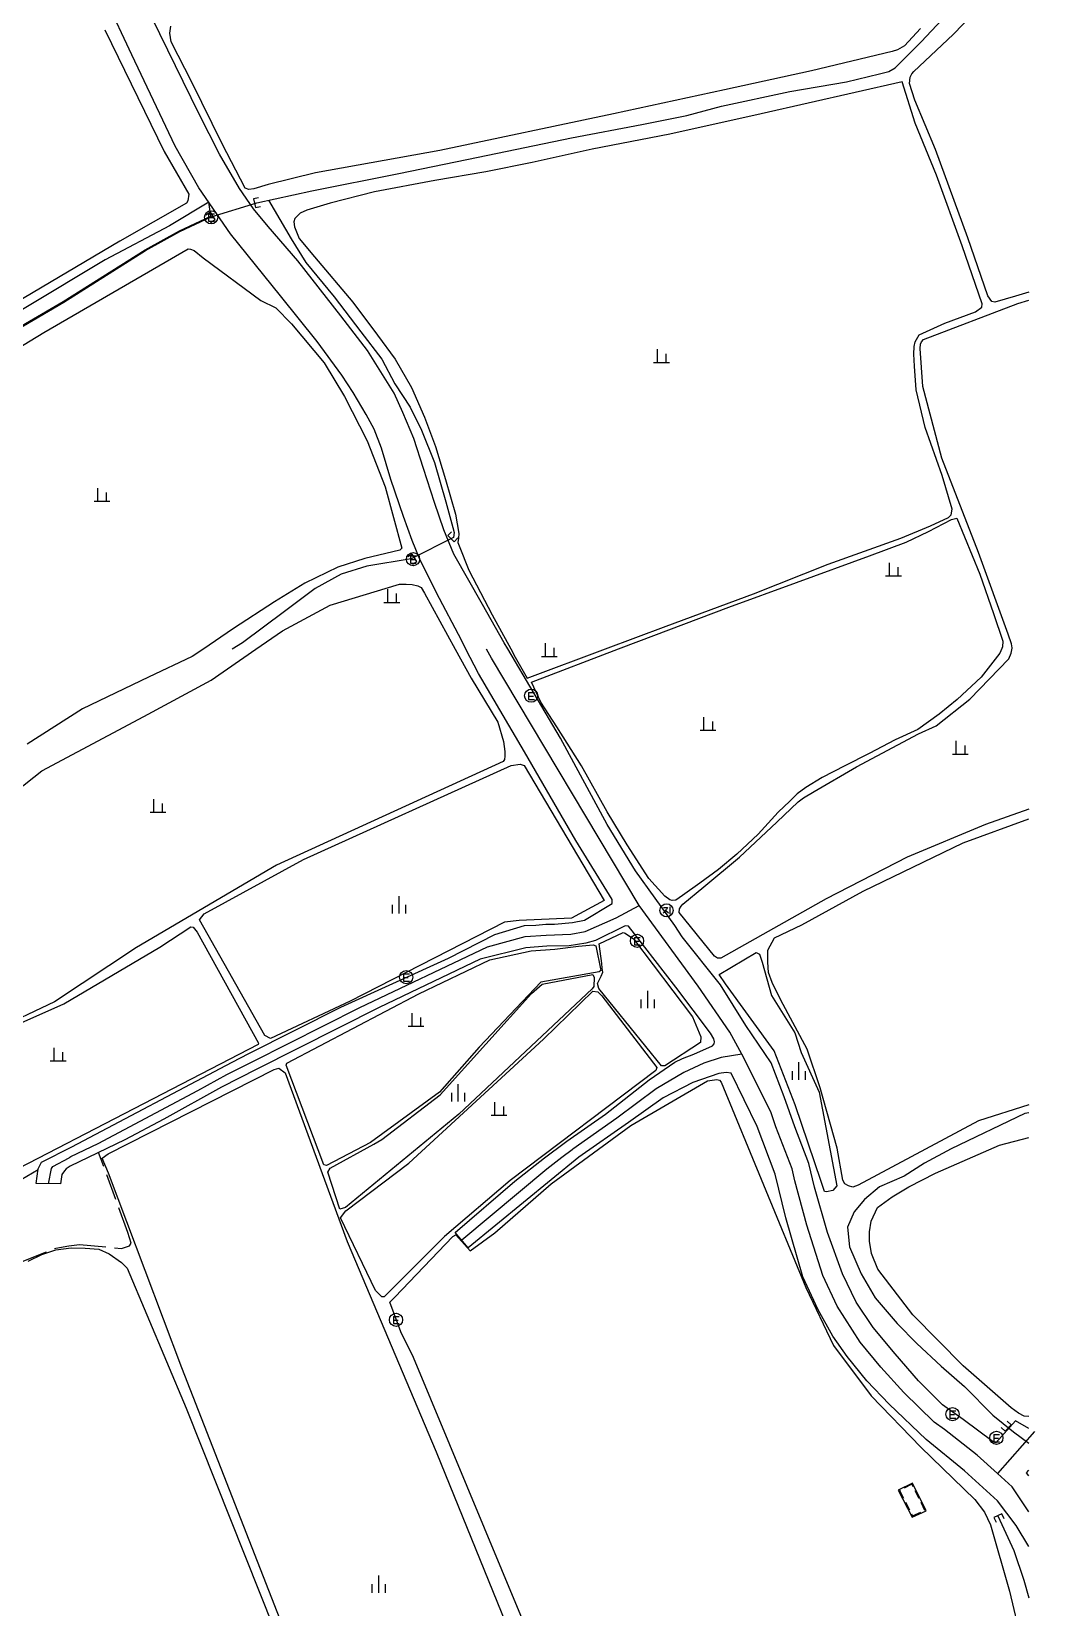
# Model space of a CAD drawing. Header units: millimetres. Extents: x 209513 to 211421, y 268482 to 269727.
# Drawn here: x 211306.3 to 211420.7, y 269090.7 to 269270.3 of the extents above; entities that cross this region are included whole.
import ezdxf

# ---------------------------------------------------------------- set-up
doc = ezdxf.new("R2010")
doc.units = ezdxf.units.MM
doc.header["$MEASUREMENT"] = 0
doc.linetypes.add('AAA005', pattern=[4, 3, -1])
doc.linetypes.add('AAA007', pattern=[1.5, 1, -0.5])
for name, color, linetype in [('현황', 8, 'CONTINUOUS'), ('현황-height', 8, 'CONTINUOUS'), ('현황1', 8, 'CONTINUOUS')]:
    doc.layers.add(name, color=color, linetype=linetype)

# ---------------------------------------------------------------- blocks, each defined once
blk = doc.blocks.new('DAA001')
at = {"layer": '현황-height'}
for points in [[(-0.493063, 1.00641), (-0.493063, -0.49359)], [(0.506937, 0.50641), (0.506937, -0.49359)], [(-0.8930629999999999, -0.49359), (0.9069370000000001, -0.49359)]]:
    blk.add_lwpolyline(points, dxfattribs=at)
blk = doc.blocks.new('AZ0202')
at = {"layer": '현황-height'}
for points in [[(-0.2950207600387502, 0.3782051360497327), (0.3696551049048793, 0.3782051360497327)], [(-0.2950207600387502, 0.3782051360497327), (-0.2950207600387502, -0.4423076852153125)], [(-0.2950207600387502, -0.03205127458278945), (0.2414015240673919, -0.03205127458278945)], [(-0.2950207600387502, -0.4423076852153125), (0.3696551049048793, -0.4423076852153125)]]:
    blk.add_lwpolyline(points, dxfattribs=at)
blk.add_circle((0, 0), 0.75, dxfattribs=at)
blk = doc.blocks.new('AZ0205')
at = {"layer": '현황-height'}
for points in [[(-0.3620436270226994, 0.3266126150978881), (0.1192544173708265, 0.3266126150978881), (-0.02058218643538545, 0.0795529385372582)], [(0.3859195489192286, 0.4013806792454648), (0.3859195489192286, -0.44057271507622)], [(-0.08905222497003429, -0.01664882517525523), (0.223318854777383, -0.2715318771279707)]]:
    blk.add_lwpolyline(points, dxfattribs=at)
blk.add_circle((0, 0), 0.75, dxfattribs=at)
blk.add_arc((-0.9217569057668102, 0.6484822688088547), 1.065737518156023, 300.6592712674862, 327.7349762289719, dxfattribs=at)
blk = doc.blocks.new('DAA002')
at = {"layer": '현황-height'}
for points in [[(-0.75, 0), (-0.75, -1)], [(0, 1), (0, -1)], [(0.75, 0), (0.75, -1)]]:
    blk.add_lwpolyline(points, dxfattribs=at)

msp = doc.modelspace()

# ---------------------------------------------------------------- linework, layer by layer
at = {"layer": '현황', "linetype": 'Continuous'}
for points in [[(211420.0186143329, 269240.6337868146), (211418.50260674, 269240.161401951), (211416.125588771, 269239.463418171), (211415.777588105, 269239.565421226), (211415.355592077, 269240.184426592), (211413.074645327, 269246.822466746), (211409.359724914, 269256.869530071), (211407.0117683, 269262.48956791), (211406.410783905, 269264.391579215), (211406.484791175, 269265.107581073), (211406.659795786, 269265.500581013), (211406.915799728, 269265.785579937), (211411.380861119, 269270.002558421), (211415.857926835, 269274.677538038), (211418.63296613, 269277.433524763), (211419.846980775, 269278.376518047), (211420.0186143329, 269278.4697854535)], [(211295.981937813, 269231.281320048), (211310.00108689, 269239.485246042), (211319.32818977, 269245.361197505), (211323.249229911, 269247.532175611), (211326.817263237, 269249.19215429), (211332.031303716, 269250.800119673), (211338.305346732, 269252.170075596), (211348.203412698, 269254.153005087), (211357.247473284, 269256.008940556), (211367.875544527, 269258.211864458), (211375.901596774, 269259.727806204), (211381.037630674, 269260.750769012), (211384.994659416, 269261.810741278), (211392.778712032, 269263.501685135), (211399.242752478, 269264.578637212), (211402.977778956, 269265.524610588), (211404.06278654, 269265.788602804), (211404.779793761, 269266.191598444), (211407.728835866, 269269.134584846), (211414.796941559, 269276.710553431)], [(211355.8513915236, 269199.9421417647), (211355.344921156, 269200.934744595), (211352.485960716, 269206.352786898), (211350.576990203, 269210.274816462), (211349.738006278, 269212.311830706), (211348.738028322, 269215.029848848), (211347.299063342, 269219.270876319), (211346.223093411, 269222.830898441), (211345.39011108, 269225.018913388), (211344.479123142, 269226.676926885), (211343.000140772, 269229.168948067), (211341.705154395, 269231.165965936), (211338.894178895, 269234.983002805), (211334.70421076, 269240.189056152), (211329.03125454, 269247.276129098), (211325.423289752, 269252.50617877), (211322.696324623, 269257.27621986), (211317.78140568, 269267.66930187), (211314.862203901, 269273.931421339)], [(211314.677419783, 269270.510338604), (211321.444312496, 269256.647227223), (211324.28327719, 269251.782184826), (211324.156269148, 269251.036182784), (211323.988265518, 269250.751182945), (211316.406186641, 269246.423224838), (211304.485059448, 269239.351288506), (211297.525984776, 269235.21032499), (211295.258960543, 269233.875336836), (211291.975004493, 269239.770387904), (211289.210039085, 269244.484430053), (211286.504071472, 269248.943470829), (211284.178095798, 269252.422504477), (211283.388102364, 269253.43551519), (211284.080115024, 269254.365513812), (211284.702138524, 269256.398517831), (211284.715148886, 269257.415522203), (211284.371163532, 269259.019531997), (211283.362178913, 269261.000548768), (211282.257189356, 269262.537564373), (211279.573211244, 269265.922600844), (211278.273221458, 269267.521618382), (211276.017236285, 269270.007647604), (211275.009243101, 269271.135660767)], [(211360.6300901425, 269199.9482843232), (211360.222442007, 269200.637206935), (211357.722973175, 269205.036742426), (211354.462013784, 269210.758788928), (211353.338035671, 269213.52680809), (211352.255061096, 269216.630828283), (211351.032093759, 269220.532852686), (211349.932122241, 269223.948874338), (211348.662145202, 269226.885895499), (211347.662162474, 269229.114911878), (211344.622196138, 269233.977954395), (211341.588220708, 269237.909993429), (211336.677259672, 269244.17405662), (211333.29428279, 269248.101098883), (211331.644295041, 269250.111119955), (211330.054310878, 269252.450141932), (211327.769339071, 269256.352175813), (211325.394374028, 269260.967213459), (211320.093458269, 269271.860300557)], [(211407.668850458, 269270.672590571), (211405.828822882, 269268.699598628), (211405.026814784, 269268.245603514), (211404.446810244, 269268.053607512), (211395.245746174, 269265.837673615), (211385.307679243, 269263.694745545), (211372.659593616, 269260.945836515), (211352.869460298, 269256.763978197), (211338.69336887, 269254.217080646), (211333.314330447, 269252.883117899), (211331.679318087, 269252.410128927), (211331.117314699, 269252.334133063), (211330.703314304, 269252.48913696), (211328.04935224, 269257.542178412), (211324.595406141, 269264.557234474), (211322.264441319, 269269.161271995), (211322.114450542, 269270.154277271), (211322.219458929, 269270.945279669)], [(211371.7723948945, 269199.9626066864), (211378.663050622, 269202.547575824), (211388.615135008, 269206.235514304), (211397.122209012, 269209.603462002), (211405.411277782, 269212.561409485), (211408.811307818, 269213.969388493), (211410.868327248, 269214.953376203), (211411.175331384, 269215.228374798), (211411.262338077, 269215.878376335), (211410.120369757, 269219.728398083), (211408.209413499, 269225.204431339), (211407.16445, 269229.496454026), (211406.963475041, 269232.185464766), (211406.916487885, 269233.536469746), (211406.931496523, 269234.422472657), (211407.052502329, 269234.963473565), (211407.523512185, 269235.751472596), (211410.427538826, 269237.083454548), (211413.918567863, 269238.378431737), (211414.673576541, 269238.90742763), (211414.700580437, 269239.298428732), (211412.430633419, 269245.902468705), (211409.470697366, 269253.964519324), (211407.050743301, 269259.885558706), (211405.588781894, 269264.577586429), (211389.508672122, 269260.960702235), (211379.108601138, 269258.64677673), (211370.224542825, 269256.921840995), (211363.410495892, 269255.381889301), (211358.101460823, 269254.339927422), (211352.305423763, 269253.330969435), (211345.420378985, 269252.062018946), (211340.386342427, 269250.754053555), (211337.69932182, 269249.947071551), (211336.94931512, 269249.627076191), (211336.345306056, 269249.000078454), (211336.253301948, 269248.630077703), (211336.317296786, 269248.080075008), (211336.827285761, 269246.729065615), (211338.581273472, 269244.660043623), (211342.952242688, 269239.475988964), (211345.781218711, 269235.701952144), (211347.796201477, 269232.992925941), (211349.660178321, 269229.753898939), (211351.117151883, 269226.374874623), (211352.401124962, 269223.026851834), (211353.507093224, 269219.274828919), (211354.661059732, 269215.317804919), (211355.058039972, 269213.120793475), (211354.992034308, 269212.578791896), (211354.946029398, 269212.103790426), (211355.06202612, 269211.714788053), (211356.167004157, 269208.945769088), (211358.834966688, 269203.82972947), (211360.9568378963, 269199.948704326)], [(211250.248389188, 269200.883150599), (211251.79947588, 269200.018035945), (211258.293128929, 269205.039451514), (211266.337803989, 269211.311085512), (211272.331686294, 269216.058907478), (211276.274984855, 269219.16466134), (211279.979588089, 269221.768849603), (211286.06204451, 269225.545924602), (211295.931280444, 269231.367540812), (211309.949167501, 269239.570727807), (211319.277278392, 269245.447314258), (211323.20386359, 269247.621362333), (211326.78127, 269249.285701952), (211326.557687666, 269250.861773118)], [(211326.557687666, 269250.861773118), (211322.048230881, 269248.194187772), (211314.737157416, 269244.289229077), (211305.705060485, 269238.880276997), (211296.972965764, 269233.585322294), (211292.437917724, 269230.963346082), (211286.56685493, 269227.522376389), (211281.69080333, 269224.730401602), (211278.271765429, 269222.609418426), (211275.56173256, 269220.65343045), (211272.53369502, 269218.393443444), (211268.52164285, 269215.167459444), (211263.761581002, 269211.357478238), (211255.649474388, 269204.776509186), (211250.248389188, 269200.883150599)], [(211333.361639841, 269251.090602337), (211335.94028113, 269246.683072404), (211337.619262275, 269243.9890485), (211340.81523872, 269240.095008079), (211343.881213718, 269236.1079685), (211346.279194193, 269232.985937669), (211347.745173417, 269230.180915388), (211349.514155352, 269227.500891326), (211350.775135753, 269224.907871579), (211352.26210643, 269221.217845921), (211353.5640682, 269216.711818625), (211354.357043373, 269213.808801435), (211354.499038433, 269213.23879817), (211354.423032403, 269212.664796542), (211349.612485159, 269210.237323613), (211344.572452346, 269209.387358409), (211341.642429128, 269208.477376968), (211338.682398599, 269206.847392854), (211335.182355567, 269204.22740877), (211330.372296427, 269200.637430447), (211329.2241356917, 269199.9079149832)], [(211255.4693815898, 269199.8131103261), (211262.662016048, 269205.517959833), (211276.132192256, 269216.417907152), (211281.222251669, 269219.857883622), (211307.722541186, 269236.007749159), (211324.172714545, 269245.557660286), (211324.452715665, 269245.537658006), (211324.862715898, 269245.367654096), (211325.912712463, 269244.527642437), (211332.492695112, 269239.667571322), (211334.182694655, 269238.817554735), (211335.952685244, 269237.027533799), (211339.702658863, 269232.577487008), (211342.022631732, 269228.727453874), (211344.592594075, 269223.687414297), (211346.642551939, 269218.43737808), (211348.552491898, 269211.437336297), (211348.332488464, 269211.19733703), (211344.312459903, 269210.277363864), (211341.232434876, 269209.257383142), (211337.492398782, 269207.447404209), (211334.022360764, 269205.317421854), (211329.362307937, 269202.287444678), (211325.8718887785, 269199.9036059915)], [(211418.1134912935, 269200.0221737179), (211418.122718916, 269200.066771525), (211418.032722907, 269200.52677373), (211417.662731691, 269201.626780163), (211414.282804891, 269210.926836724), (211410.112888734, 269221.696904816), (211407.912957152, 269229.866949512), (211407.632997676, 269234.196966444), (211407.683002651, 269234.686967725), (211407.793005781, 269234.956967794), (211407.993009147, 269235.206967094), (211418.743099939, 269239.336897335), (211420.0186143329, 269239.7162137168)], [(211373.2474308001, 269199.9645027035), (211375.541018759, 269200.845593001), (211385.802106479, 269204.71053002), (211393.544171646, 269207.542481784), (211401.852241254, 269210.566429576), (211406.018276622, 269212.138403435), (211408.569300385, 269213.321388125), (211411.180326542, 269214.724373056), (211411.815331055, 269214.874368737), (211414.413281723, 269208.45832745), (211415.99924626, 269203.980300501), (211417.03522097, 269200.831282211), (211417.015214842, 269200.205280274), (211416.9414658069, 269200.0206671916)], [(211331.9117819034, 269199.9113696944), (211334.942332331, 269202.007401703), (211340.372387756, 269204.927372524), (211348.282449846, 269207.317322319), (211349.042453827, 269207.347316703), (211349.73245678, 269207.307311343), (211350.362458355, 269207.157306013), (211350.752458272, 269206.957302297), (211351.112453796, 269206.327297147), (211354.6254051717, 269199.940565877)], [(211354.6254051717, 269199.940565877), (211356.442379592, 269196.637210349), (211359.482337705, 269191.597153387), (211360.152316219, 269189.397133431), (211360.282304024, 269188.257124721), (211360.282297949, 269187.717121058), (211360.242293586, 269187.347118849), (211360.082290331, 269187.127118562), (211334.242031165, 269175.317233933), (211318.30184759, 269165.937292155), (211308.961732044, 269159.73732206), (211302.041661332, 269156.467353186)], [(211302.521953045, 269182.137518858), (211307.522021533, 269186.047507004), (211319.14214802, 269192.237460677), (211326.802232041, 269196.377430789), (211331.9117819034, 269199.9113696944)], [(211325.8718887785, 269199.9036059915), (211324.662252015, 269199.077464837), (211319.682201241, 269196.72748649), (211312.132123947, 269193.137519284), (211305.832047549, 269189.087539815)], [(211420.0186143329, 269097.6483757094), (211418.551597567, 269100.046071463), (211416.441618546, 269102.836107367), (211412.671638797, 269106.286160751), (211408.301657349, 269109.846219481), (211404.09168175, 269113.856279985), (211401.541699472, 269116.546318383), (211399.301719285, 269119.286354681), (211397.681737639, 269121.626383384), (211395.99176285, 269124.606417017), (211394.2517967, 269128.376456446), (211392.331863174, 269135.126517738), (211391.111913075, 269140.09656133), (211389.041963875, 269145.516614489), (211386.082017637, 269151.586678841), (211385.52201602, 269151.686683806), (211384.692010608, 269151.566689325), (211381.711984219, 269150.516704905), (211378.321948168, 269148.786718988), (211374.391897434, 269145.986729937), (211368.731825058, 269142.016746255), (211356.11164722, 269131.706773295), (211354.631659438, 269133.4367964), (211361.431758701, 269139.296783806), (211364.801563841, 269141.930643826), (211367.189507744, 269143.726709725), (211367.342026894, 269143.851310404), (211371.749577251, 269146.942772696), (211376.722925427, 269150.839589255), (211379.662247301, 269152.838765468), (211380.52644749, 269153.279778889), (211381.844508161, 269153.744185006), (211383.971133647, 269154.729584528), (211384.164504966, 269154.940476501), (211384.18208582, 269155.186518054), (211384.111774033, 269155.502859761), (211383.712057319, 269156.146728226), (211379.762097035, 269161.39679429), (211375.052142389, 269167.476871663), (211374.382148786, 269168.336882619), (211374.002147715, 269168.406885981), (211370.602112196, 269166.726900328), (211369.532103367, 269166.406906273), (211367.632090929, 269166.126918795), (211365.072077735, 269166.066937829), (211362.672063973, 269165.886954835), (211357.462023982, 269164.596985669), (211345.951905556, 269159.077035952), (211332.00175814, 269152.047095166), (211327.983544299, 269149.989654123), (211321.405412198, 269146.35904625), (211316.960954939, 269144.00733866), (211310.740455616, 269141.002798444), (211310.51174484, 269140.855811226), (211310.299368776, 269140.676156666), (211310.103329608, 269140.480172874), (211309.799096031, 269140.028943223), (211309.651501568, 269138.987179461), (211306.861488127, 269139.007201022), (211307.101508237, 269140.687210285), (211307.461518792, 269141.467212678), (211310.925098163, 269143.189443509), (211329.209617679, 269152.864378957), (211331.095970788, 269153.830247014), (211341.577366553, 269159.112168508), (211353.884028555, 269164.692120502), (211359.162063808, 269167.39699173), (211362.512091885, 269168.436973364), (211363.820086766, 269168.480083732), (211364.949248239, 269168.564762742), (211365.94887139, 269168.588184317), (211368.012122487, 269168.766933882), (211369.372132285, 269169.046925472), (211372.522169055, 269170.94691454), (211372.502174016, 269171.396917761), (211368.392229424, 269178.106994596), (211362.532314784, 269188.237107659), (211357.272389491, 269197.157207651), (211355.8513915236, 269199.9421417647)], [(211420.0186143329, 269111.1105351186), (211418.48173124, 269111.976155156), (211416.251691874, 269109.44615487), (211415.931691651, 269109.566158193), (211412.511703515, 269112.116202516), (211410.161710859, 269113.79623244), (211407.431728143, 269116.526272565), (211404.781749871, 269119.616314517), (211402.271771162, 269122.606354641), (211400.341793957, 269125.476389406), (211398.781822726, 269128.716423835), (211397.071867515, 269133.446469671), (211395.600920105, 269138.588199457), (211394.937367243, 269141.291494191), (211393.340286433, 269145.473366259), (211392.142016941, 269148.886613941), (211390.652053495, 269152.786652173), (211387.772086964, 269157.016703237), (211384.87212495, 269161.656757187), (211380.492165161, 269167.136828042), (211379.658231704, 269168.436772272), (211375.192381908, 269174.663045687), (211371.960303472, 269179.939880136), (211366.642783289, 269189.786873279), (211360.6300901425, 269199.9482843232)], [(211360.9568378963, 269199.948704326), (211361.460930967, 269199.026688949), (211362.831910447, 269196.60866226), (211371.7723948945, 269199.9626066864)], [(211416.9414658069, 269200.0206671916), (211416.715205319, 269199.454278139), (211414.573164421, 269196.74427532), (211411.857122281, 269194.173277813), (211409.786093389, 269192.501281749), (211407.364062261, 269190.783288023), (211404.761036084, 269189.584299282), (211401.80600437, 269188.046310865), (211399.023974749, 269186.619321939), (211396.474947591, 269185.310332099), (211394.602925634, 269184.170338343), (211393.623912735, 269183.448340746), (211392.758898958, 269182.598341412), (211391.440878274, 269181.331342631), (211389.156839212, 269178.8493428), (211386.736801606, 269176.556345331), (211384.644771649, 269174.801349108), (211382.501743759, 269173.252354706), (211380.524718138, 269171.833359957), (211379.792708635, 269171.306361896), (211379.371706126, 269171.266364813), (211379.101705606, 269171.337367344), (211378.532707682, 269171.769374613), (211376.699721367, 269173.782402262), (211374.247752648, 269177.628447083), (211371.948783871, 269181.402490199), (211369.010828125, 269186.611547846), (211366.201864646, 269191.076599368), (211364.402887349, 269193.874631902), (211363.316907647, 269196.149655505), (211373.2474308001, 269199.9645027035)], [(211420.0186143329, 269181.690318405), (211415.082478301, 269179.956654661), (211406.152392761, 269176.226696237), (211396.922294047, 269171.456733121), (211384.892159234, 269164.696777896), (211384.54215775, 269164.716780693), (211384.192158512, 269164.936784861), (211380.172194863, 269169.916849507), (211380.182199409, 269170.316852169), (211380.372204049, 269170.646852988), (211380.572207391, 269170.85685291), (211382.962241224, 269172.826848302), (211387.032299235, 269176.216840766), (211391.292364906, 269180.206836012), (211393.732402905, 269182.526833577), (211394.31241091, 269182.986832375), (211395.532424849, 269183.696828071), (211400.372480294, 269186.526811145), (211407.452557115, 269190.286783914), (211409.462577263, 269191.206775191), (211413.272629678, 269194.216767494), (211417.742703393, 269198.836766141), (211418.002711964, 269199.486768725), (211418.1134912935, 269200.0221737179)], [(211420.0186143329, 269147.9960926799), (211414.272094478, 269146.146425565), (211400.561944972, 269138.816479914), (211399.941939688, 269138.616483294), (211399.471938847, 269138.746487804), (211399.021939452, 269138.99649299), (211398.811942809, 269139.386497297), (211398.151980604, 269143.036527567), (211396.222048599, 269149.926589899), (211394.752091096, 269154.346631611), (211391.732139163, 269159.936693146), (211390.752156745, 269161.926714301), (211390.322167571, 269163.076725485), (211390.252180273, 269164.236733997), (211390.282195821, 269165.606743195), (211391.022215407, 269167.026747344), (211394.132247022, 269168.486733795), (211401.142324786, 269172.356707365), (211412.53244202, 269177.836659178), (211420.0186143329, 269180.5993510287)], [(211300.61164126, 269155.307356444), (211310.021734524, 269159.497312401), (211320.951860998, 269165.977272295), (211324.481904282, 269168.287260889), (211324.751905037, 269168.237258509), (211325.221900801, 269167.657251073), (211332.211792616, 269155.017113439), (211332.151790635, 269154.867112892), (211318.001638581, 269147.517172012), (211303.741485691, 269140.147232511)], [(211378.310846714, 269050.856049243), (211349.88147587, 269119.196736877), (211348.421501464, 269122.106767808), (211347.681521027, 269124.16678742), (211347.181533436, 269125.486800184), (211347.761542698, 269126.056799545), (211354.361653052, 269132.986795437), (211354.710804665, 269133.155985893), (211356.330299111, 269131.335255096), (211359.161681074, 269133.386761182), (211365.551775171, 269138.966749917), (211374.651894768, 269145.636725557), (211383.401994738, 269150.716693355), (211384.462001612, 269150.866686283), (211384.772002231, 269150.786683363), (211384.962000687, 269150.5666804), (211394.581784828, 269127.176445627), (211397.731725858, 269120.556375609), (211402.031682659, 269114.836302756), (211407.691644353, 269108.956218053), (211413.841607467, 269102.986128691), (211414.941596689, 269101.546110089), (211415.631584125, 269100.126094823), (211417.801509855, 269092.566025205), (211419.121452986, 269086.925975548)], [(211420.0186143329, 269147.0645419054), (211419.552129767, 269146.986390979), (211411.162043522, 269142.966427296), (211408.112010272, 269141.336439385), (211405.811982487, 269139.866446853), (211402.981954804, 269138.636460075), (211401.281930404, 269137.206463249), (211400.101908551, 269135.776462441), (211399.331885445, 269134.056456481), (211399.581861156, 269131.786438874), (211400.911833392, 269128.736407538), (211402.501810168, 269125.976376176), (211404.991789786, 269123.076336856), (211407.261774956, 269120.766303281), (211410.031759551, 269118.186263926), (211412.681746597, 269115.876227331), (211415.911725704, 269112.606179511), (211418.261716117, 269110.726148155), (211420.0186143329, 269109.4068141707)], [(211420.0186143329, 269112.4545273753), (211419.471742164, 269112.516151228), (211418.821742683, 269112.846158579), (211418.011745669, 269113.466169191), (211412.541772649, 269118.25624496), (211406.781809349, 269124.036329666), (211402.801848611, 269129.266396623), (211402.071865153, 269131.056414636), (211401.861879634, 269132.436425799), (211401.851891837, 269133.526433415), (211402.031906092, 269134.716440261), (211402.751927154, 269136.276445512), (211404.421948929, 269137.486441046), (211406.351971534, 269138.656434319), (211409.372003631, 269140.196421803), (211416.662075286, 269143.396388106), (211420.0186143329, 269144.2674420548)], [(211305.951383918, 269130.157149543), (211307.511400357, 269130.937142672), (211309.101413895, 269131.447133791), (211310.861425225, 269131.68712182), (211312.451432568, 269131.647109305), (211313.991438763, 269131.527096641), (211315.171438464, 269130.987083966), (211316.581434556, 269130.027066722), (211317.221430481, 269129.387057536), (211323.971283554, 269113.406898974), (211337.35097086, 269079.806569717)], [(211420.0186143329, 269105.7064582507), (211419.761670909, 269106.046103857), (211420.0186143329, 269106.3373570952)], [(211416.483612863, 269101.154547331), (211418.311564488, 269097.206053548), (211419.461531828, 269093.79602078), (211420.0186143329, 269091.7954989761)]]:
    msp.add_lwpolyline(points, dxfattribs=at)
at = {"layer": '현황'}
for points in [[(211332.222142333, 269251.375646477), (211331.636058311, 269251.247158588), (211331.850202593, 269250.270352971), (211332.43628662, 269250.398839863)], [(211326.751390726, 269248.570354282), (211327.257809312, 269248.892135599), (211326.721508211, 269249.736166253), (211326.215089625, 269249.414384937)], [(211354.190333565, 269213.301875755), (211353.77429029, 269212.869543249), (211354.49484293, 269212.176139122), (211354.910887206, 269212.608471627)], [(211349.757796608, 269209.604291061), (211350.264216243, 269209.926072478), (211349.727914988, 269210.770102806), (211349.221495356, 269210.448321389)], [(211420.0186143329, 269101.6147366712), (211418.10164473, 269104.441105603), (211416.437775701, 269105.967080196), (211414.128762899, 269108.061775754), (211410.406680434, 269110.981210991), (211409.231684105, 269111.821225955), (211405.76170495, 269115.191276266), (211403.161724671, 269118.081316441), (211400.786745224, 269120.946354653), (211398.166778405, 269125.041403206), (211396.516809715, 269128.54644014), (211394.701865345, 269134.286493712), (211393.356416588, 269139.342379898), (211393.024640161, 269140.694027757), (211391.191125154, 269145.494989872), (211390.59199041, 269147.201614206), (211387.310724923, 269153.74525728), (211385.941930495, 269156.259780994), (211382.317110996, 269161.526775738), (211375.588332294, 269170.702596633), (211358.747416272, 269198.897208391), (211358.1800851233, 269199.9451350769)], [(211308.256494845, 269138.997190242), (211308.630307409, 269140.748077953), (211308.782424696, 269140.973693278), (211310.612233468, 269141.932800586), (211310.718421003, 269142.022627366), (211310.832776391, 269142.096120975), (211313.943026553, 269143.598391082), (211325.307514943, 269149.611713064), (211328.59658049, 269151.427017039), (211331.548864964, 269152.938670592), (211343.764636054, 269159.094602729), (211358.312043893, 269165.996988696), (211362.592077929, 269167.1619641), (211365.010662485, 269167.315850785), (211367.822106707, 269167.446926337), (211369.452117825, 269167.726915872), (211372.964521665, 269169.297444932), (211375.588332294, 269170.702596633)], [(211387.310724923, 269153.74525728), (211384.950292091, 269153.364678691), (211382.970569556, 269152.755737633), (211380.687116256, 269151.67773469), (211377.522436796, 269149.813154123), (211373.070737343, 269146.464751318), (211368.036925973, 269142.934027832), (211367.9606659, 269142.871727993), (211366.766694952, 269141.973695039), (211365.081791882, 269140.656765017), (211355.371653327, 269132.571784851)], [(211416.869652522, 269111.192458226), (211417.313487165, 269110.788707963), (211417.986404779, 269111.528434885), (211417.542571136, 269111.932185147)], [(211420.656728154, 269110.751129709), (211416.437775701, 269105.967080196)], [(211417.191614534, 269100.815804445), (211416.944794466, 269101.362690181), (211416.033319368, 269100.95131943), (211416.280138437, 269100.404433694)]]:
    msp.add_lwpolyline(points, dxfattribs=at)
at = {"layer": '현황', "linetype": 'Continuous'}
for points in [[(211332.911805838, 269155.887113921), (211325.491918005, 269169.06725843), (211326.001928158, 269169.747259099), (211337.332053472, 269175.957214853), (211361.012289584, 269186.657108373), (211362.042296415, 269186.817101704), (211362.492296921, 269186.667097298), (211371.602168385, 269171.286923832), (211367.892127412, 269169.256938127), (211361.922095304, 269168.996981643), (211360.242085182, 269168.826993232), (211342.651897746, 269159.817066063), (211333.561805419, 269155.567106821)], [(211371.032109913, 269166.336894404), (211373.762137657, 269167.616882411), (211374.00213827, 269167.566880247), (211374.942135555, 269166.916868673), (211381.692068462, 269158.016756445), (211382.632047422, 269155.736733653), (211382.572039932, 269155.096729723), (211378.531990249, 269152.436742353), (211378.161988324, 269152.426745109), (211370.982052631, 269161.266860221), (211370.842058359, 269161.836865172), (211371.2720698, 269162.66686756), (211371.442075581, 269163.106869266), (211371.372080189, 269163.546872798), (211371.342086117, 269164.086876709)], [(211365.982078473, 269165.736928675), (211368.682095496, 269166.07691048), (211370.342105078, 269166.206898759), (211370.672105677, 269166.116895639), (211371.242076743, 269163.296872083), (211371.022074088, 269163.156872802), (211364.382028453, 269161.986915343), (211357.371910777, 269154.576918485), (211352.851830806, 269149.43691824), (211344.981727547, 269143.686939716), (211339.961673578, 269141.076960672), (211339.651672959, 269141.156963589), (211335.3717797, 269152.497072437), (211335.431782585, 269152.72707352), (211350.471945338, 269160.647012122), (211358.572028285, 269164.496976554), (211363.282062908, 269165.526947757)], [(211384.702137614, 269162.856766714), (211388.942186347, 269165.346751586), (211389.332186003, 269165.146747247), (211389.612177367, 269164.256738999), (211390.682139763, 269160.446704651), (211393.342105107, 269156.206655188), (211394.062083445, 269153.966634259), (211396.112042668, 269149.446587431), (211398.111932183, 269138.746498254), (211397.661924022, 269138.216498054), (211396.941918809, 269138.066502552), (211396.721918407, 269138.126504656), (211396.351929295, 269139.256515297), (211393.382013006, 269147.996598322), (211390.982070174, 269154.126658874), (211385.432129265, 269161.796753887)], [(211341.461624741, 269136.086915618), (211340.12166569, 269140.306954272), (211340.371672205, 269140.77695551), (211345.37172732, 269143.496935447), (211346.271737804, 269144.036932185), (211352.901827674, 269149.13691583), (211363.322008755, 269160.696914644), (211364.552026695, 269161.756912485), (211370.312067127, 269162.846876087), (211370.482063912, 269162.486872341), (211370.412052094, 269161.466865923), (211370.242048563, 269161.226865581), (211355.051813437, 269146.936884501), (211342.131630386, 269136.296911878)], [(211349.351722607, 269141.346890425), (211364.691956834, 269155.486868803), (211370.302045483, 269160.926863079), (211370.892047805, 269160.876858246), (211371.342044833, 269160.416851687), (211377.60198367, 269152.256748226), (211377.481979034, 269151.896746681), (211360.891756955, 269139.376788498), (211353.421648219, 269132.966802539), (211346.521537069, 269126.096809392), (211346.271535839, 269126.096811322), (211345.561540353, 269126.806821588), (211341.561614193, 269135.106908262), (211342.171626302, 269135.916909015)], [(211315.071566768, 269142.41716059), (211334.011767638, 269152.01707961), (211334.511771664, 269152.157076727), (211335.23176922, 269151.627067676), (211342.331587681, 269132.416884251), (211352.461367303, 269108.426644123), (211373.290893293, 269057.196132492), (211378.570781306, 269044.926006613), (211378.560775636, 269044.426003272), (211366.06064932, 269038.676064019), (211356.580528292, 269032.076095241), (211355.980534334, 269032.87610547), (211343.650850534, 269066.3664297), (211323.461332983, 269118.016933652), (211315.111542061, 269140.207145617), (211314.371557817, 269141.927162709)], [(211406.726208283, 269101.006723461), (211408.307485919, 269101.706988977), (211406.736799867, 269104.880290227), (211405.125800966, 269104.080438242)]]:
    msp.add_lwpolyline(points, close=True, dxfattribs=at)
at = {"layer": '현황', "color": 8, "linetype": 'AAA005'}
msp.add_lwpolyline([(211307.081507012, 269140.587209776), (211303.071460315, 269138.187224724), (211302.791452519, 269137.617223116), (211302.821445002, 269136.9372184), (211303.811377374, 269130.50716835), (211303.981371108, 269129.877162882), (211304.441371331, 269129.697158146), (211305.251380374, 269130.147154872), (211309.091416216, 269131.657135259), (211310.601426543, 269131.917125346), (211311.811434052, 269132.05711695), (211316.581452584, 269131.627077349), (211317.491460314, 269131.917072264), (211317.701464834, 269132.227072705), (211317.301476508, 269133.437083827), (211313.974391057, 269142.564809986)], dxfattribs=at)
at = {"layer": '현황1', "linetype": 'AAA007'}
msp.add_lwpolyline([(211406.771551962, 269101.136171005), (211408.171565805, 269101.756164377), (211406.691592136, 269104.746196652), (211405.261577138, 269104.036202878)], close=True, dxfattribs=at)

# ---------------------------------------------------------------- block references
at = {"layer": '현황-height', "color": 8}
for p in [(211326.813262845, 269249.15515417), (211349.820985604, 269210.179821813), (211363.294890325, 269194.619645278), (211375.352134859, 269166.67686392), (211349.041959621, 269162.537035756), (211347.881514354, 269123.48678129), (211411.311704481, 269112.726216079), (211416.311698683, 269110.02615844)]:
    msp.add_blockref('AZ0202', p, dxfattribs=at)
at = {"layer": '현황-height'}
for name, p in [('DAA001', (211378.136075808, 269233.100263259)), ('DAA001', (211314.3540046435, 269217.286718499)), ('DAA001', (211404.5833483149, 269208.7783614603)), ('DAA001', (211347.3967696156, 269205.7554913475)), ('DAA001', (211365.3574789499, 269199.5899940814)), ('DAA001', (211383.4421543289, 269191.1706140391)), ('DAA001', (211412.2036303003, 269188.4552303879)), ('DAA001', (211320.7385978643, 269181.8339400264)), ('DAA002', (211348.202048386, 269170.787097782)), ('AZ0205', (211378.722190475, 269170.156862142)), ('DAA002', (211376.548088467, 269159.987639118)), ('DAA001', (211350.16367561, 269157.429230748)), ('DAA001', (211309.36481049, 269153.479521574)), ('DAA002', (211393.772239163, 269151.843752846)), ('DAA002', (211354.941840135, 269149.356901716)), ('DAA001', (211359.61043383, 269147.299089054)), ('DAA002', (211345.885651261, 269093.346593716))]:
    msp.add_blockref(name, p, dxfattribs=at)

doc.saveas('drawing.dxf')
